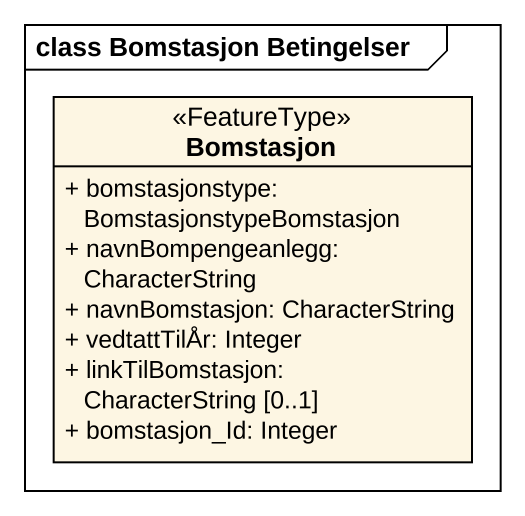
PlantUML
@startuml
mainframe class Bomstasjon Betingelser
hide circle
hide empty members
skinparam classAttributeIconSize 0
class Bomstasjon <<FeatureType>> {
  + bomstasjonstype: BomstasjonstypeBomstasjon
  + navnBompengeanlegg: CharacterString
  + navnBomstasjon: CharacterString
  + vedtattTilÅr: Integer
  + linkTilBomstasjon: CharacterString [0..1]
  + bomstasjon_Id: Integer
}
@enduml
